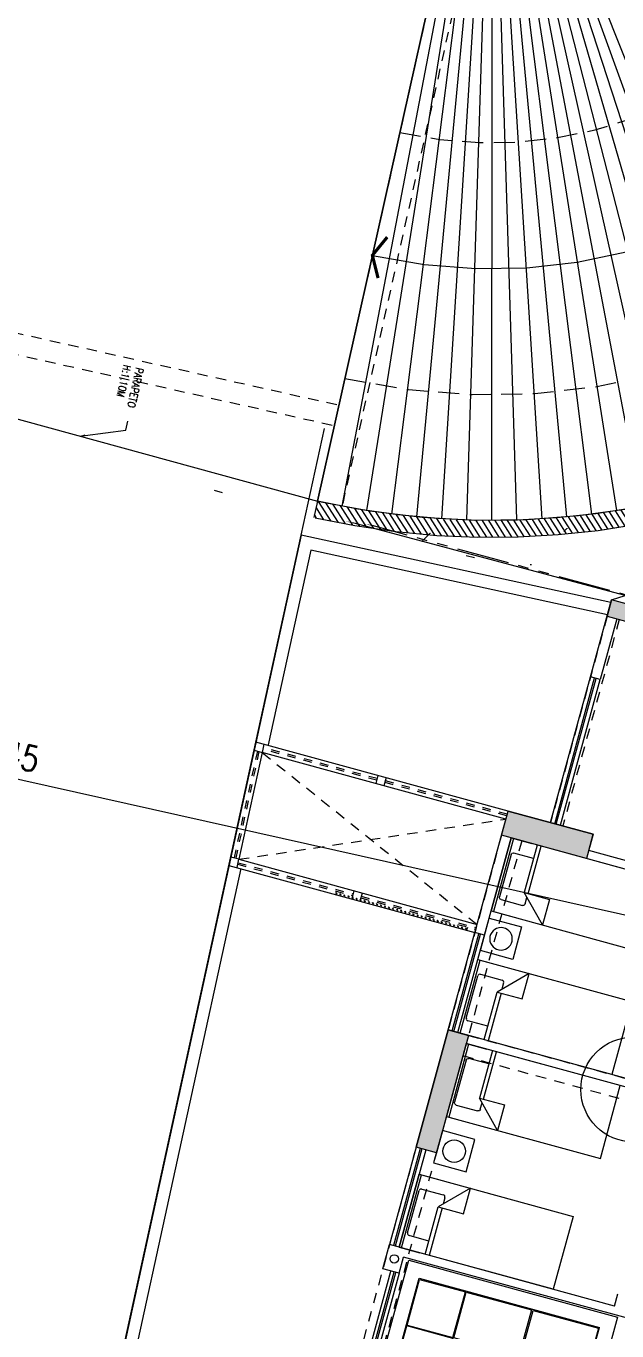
# Model space of a CAD drawing. Header units: millimetres. Extents: x 2471 to 2909, y 1327 to 1568.
# Drawn here: x 2589.6 to 2596.63, y 1390.54 to 1406.07 of the extents above; entities that cross this region are included whole.
import ezdxf
from ezdxf import colors
from ezdxf.entities.mleader import LeaderData, LeaderLine
from ezdxf.math import Vec2, Vec3
from ezdxf.xclip import XClip

# ---------------------------------------------------------------- set-up
doc = ezdxf.new("R2010")
doc.units = ezdxf.units.MM
doc.header["$XCLIPFRAME"] = 2
doc.set_wipeout_variables(frame=1)
for name, pattern in [('ACAD_ISO07W100', [3, 0, -3]), ('HIDDEN', [0.375, 0.25, -0.125]), ('HIDDEN2', [0.1875, 0.125, -0.0625]), ('PHANTOM', [2.5, 1.25, -0.25, 0.25, -0.25, 0.25, -0.25]), ('XREF_PAISAJISMO_200612$0$HIDDEN2', [0.1875, 0.125, -0.0625])]:
    doc.linetypes.add(name, pattern=pattern)
doc.layers.get('0').update_dxf_attribs({"color": 251, "lineweight": 9})
doc.layers.get('DEFPOINTS').update_dxf_attribs({"color": 251, "lineweight": 9})
for name, color, linetype, lineweight in [('000 SOS 911 TEXTOS ACI', 7, 'Continuous', 9), ('000 SOS 911 TUBERIA ACI', 3, 'Continuous', 9), ('A-COTAS INT', 251, 'Continuous', 13), ('A-EJES', 251, 'PHANTOM', 13), ('A-ESTRUCTURA-HATCH', 251, 'Continuous', 13), ('A-ESTRUCTURA-MUROS', 251, 'Continuous', 13), ('A-ESTRUCTURA-VIGAS', 251, 'HIDDEN2', 13), ('A-HATCH', 251, 'Continuous', 13), ('A-MOBILIARIO', 251, 'Continuous', 13), ('A-MURO BAJO', 251, 'Continuous', 13), ('A-MUROS', 251, 'Continuous', 13), ('A-PLACAS', 251, 'Continuous', 13), ('A-PROYECCIONES', 251, 'HIDDEN', 13), ('A-VIDRIOS', 251, 'Continuous', 13), ('A-VIGAS', 251, 'HIDDEN2', 13), ('A_50_TextoIndicaciones', 251, 'Continuous', 13), ('COTAS-EXTER', 251, 'Continuous', 13), ('HATCH', 251, 'Continuous', 13), ('RED-PLUVIAL', 251, 'Continuous', 13), ('XREF_PAISAJISMO_200612$0$A-MURO BAJO', 251, 'Continuous', 13), ('XREF_PAISAJISMO_200612$0$A-PISO', 251, 'Continuous', 13), ('XREF_PAISAJISMO_200612$0$A-PROYECCIONES', 251, 'XREF_PAISAJISMO_200612$0$HIDDEN2', 13), ('XREF_PAISAJISMO_200612$0$I-MUEBLES', 251, 'Continuous', 13)]:
    doc.layers.add(name, color=color, linetype=linetype, lineweight=lineweight)
doc.styles.add('TXT_COTAS', font='romans.shx', dxfattribs={"width": 0.8})
doc.dimstyles.new('DLP-COTA 200', dxfattribs={"dimtxt": 0.3, "dimasz": 0.2, "dimexe": 0.36, "dimexo": 0.12, "dimgap": 0.12, "dimtad": 1, "dimzin": 0, "dimdsep": 46, "dimtxsty": 'TXT_COTAS', "dimblk": 'ARCHTICK', "dimcen": 0.18, "dimdle": 0.2, "dimclrd": 256, "dimclre": 256, "dimclrt": 2, "dimadec": 0, "dimazin": 0, "dimtfac": 1, "dimtix": 1, "dimtofl": 0, "dimtmove": 2, "dimatfit": 3, "dimfxl": 0.36, "dimtolj": 1, "dimtzin": 0, "dimlwd": 9, "dimlwe": 9, "dimarcsym": 0})

# ---------------------------------------------------------------- blocks, each defined once
blk = doc.blocks.new('_ArchTick')
at = {"color": 0, "linetype": 'ByBlock', "const_width": 0.15}
blk.add_lwpolyline([(-0.5, -0.5), (0.5, 0.5)], dxfattribs=at)
blk = doc.blocks.new('*D879')
at = {"layer": 'COTAS-EXTER', "lineweight": 9, "transparency": 16777216}
for p, q in [((5.484, 21.712), (5.254, 20.685)), ((5.138, 21.08), (21.581, 17.399)), ((21.537, 18.119), (21.307, 17.091))]:
    blk.add_line(p, q, dxfattribs=at)
at = {"layer": 'DEFPOINTS', "color": 0, "transparency": 16777216}
for p in [(5.511, 21.83, 0), (21.563, 18.236, 0), (21.386, 17.443)]:
    blk.add_point(p, dxfattribs=at)
at = {"layer": 'COTAS-EXTER', "lineweight": 9, "transparency": 16777216, "xscale": 0.2, "yscale": 0.2, "zscale": 0.2}
for p, rotation in [((5.333, 21.036), 167.3825817758398), ((21.386, 17.443), 347.3825817758399)]:
    blk.add_blockref('_ArchTick', p, dxfattribs=dict(at, rotation=rotation))
at = {"layer": 'COTAS-EXTER', "color": 2, "transparency": 16777216, "insert": (13.418, 19.503), "char_height": 0.3, "attachment_point": 5, "rotation": 347.3826, "style": 'TXT_COTAS'}
blk.add_mtext('\\A1;16.45', dxfattribs=at)
blk = doc.blocks.new('d')
for p, q in [((1.305, -3.248), (3.541, -8.815, 0)), ((0.781, -3.412), (2.119, -9.261, 0)), ((0.887, -3.386), (2.409, -9.19, 0)), ((0.993, -3.357), (2.696, -9.109, 0)), ((1.098, -3.324), (2.981, -9.02, 0)), ((1.202, -3.288), (3.263, -8.922, 0)), ((-0.746, -3.42), (-2.026, -9.281, 0)), ((-0.639, -3.442), (-1.733, -9.341, 0)), ((-0.53, -3.46), (-1.439, -9.39, 0)), ((-0.421, -3.475), (-1.144, -9.431, 0)), ((-0.312, -3.487), (-0.847, -9.462, 0)), ((-0.202, -3.495), (-0.549, -9.484, 0)), ((-0.092, -3.499), (-0.251, -9.497, 0)), ((0.018, -3.5), (0.047, -9.5, 0)), ((0.127, -3.498), (0.346, -9.494, 0)), ((0.237, -3.492), (0.644, -9.478, 0)), ((0.347, -3.483), (0.941, -9.453, 0)), ((0.456, -3.471), (1.238, -9.419, 0)), ((0.565, -3.455), (1.533, -9.375, 0)), ((0.673, -3.435), (1.827, -9.323, 0))]:
    blk.add_line(p, q)
blk = doc.blocks.new('EST P2')
at = {"layer": 'A-ESTRUCTURA-HATCH'}
h = blk.add_hatch(dxfattribs=at)
h.set_pattern_fill('ANSI31', color=256, scale=0.02)
h.set_pattern_definition([(45, (-226392.07709, -8188163.05961), (-0.04490128060535, 0.04490128060535), [])])
h.paths.add_polyline_path([(-3.61, 5.05), (-3.61, 4.85), (-44.785, 4.85), (-44.785, -0.15), (-46.99, -0.15), (-46.99, -11.15), (-3.61, -11.15), (-3.61, -11.4), (-47.24, -11.4), (-47.24, 0.15), (-45.035, 0.15), (-45.035, 5.05)])
h.paths.add_polyline_path([(5.876, 4.85), (5.876, 5.05), (35.53, 5.05), (35.53, 4.85)])
h.paths.add_polyline_path([(35.58, -11.15), (71.88, -11.15), (71.88, -11.4), (35.58, -11.4)])
h.paths.add_polyline_path([(-3.56, -11.15), (35.53, -11.15), (35.53, -11.4), (-3.56, -11.4)])
edge = h.paths.add_edge_path()
edge.add_arc((63.301, -0.15), 9.7, 360, 540)
edge.add_line((53.601, -0.15), (53.801, -0.15))
edge.add_arc((63.301, -0.15), 9.5, 0, 180, ccw=False)
edge.add_line((72.801, -0.15), (73.001, -0.15))
h.paths.add_polyline_path([(47.915, 5.05), (35.58, 5.05), (35.58, 4.85), (47.915, 4.85)])
edge = h.paths.add_edge_path()
edge.add_arc((63.301, -0.15), 3.3, 0.0011, 49.9945)
edge.add_line((65.422, 2.378), (65.422, -0.15))
edge.add_line((65.422, -0.15), (65.272, -0.15))
edge.add_line((65.272, -0.15), (65.272, 2.496))
edge.add_arc((63.301, -0.15), 3.3, 53.3155, 179.9999)
edge.add_line((60.001, -0.15), (59.801, -0.15))
edge.add_arc((63.301, -0.15), 3.5, 0.001, 179.9999, ccw=False)
edge.add_line((66.801, -0.15), (66.601, -0.15))
edge.add_line((66.601, -0.15), (66.601, -0.15))
h.paths.add_polyline_path([(51.865, 4.85), (53.376, 4.85), (53.376, 5.05), (51.865, 5.05)])
at = {"layer": 'A-ESTRUCTURA-MUROS'}
blk.add_lwpolyline([(73.001, -0.15, 1), (53.601, -0.15), (53.801, -0.15, -1), (72.801, -0.15)], format="xyb", close=True, dxfattribs=at)
at = {"layer": 'A-ESTRUCTURA-VIGAS'}
for points in [[(66.788, 0.15), (72.796, 0.15)], [(66.801, -0.15), (72.801, -0.15)], [(71.63, -6.15), (71.63, -0.15)], [(71.88, -6.15), (71.88, -0.15)], [(71.88, -6.4), (72.709, -6.4), (73.001, -0.15)]]:
    blk.add_lwpolyline(points, dxfattribs=at)
blk = doc.blocks.new('ESTR_PISO-1_PISO')
at = {"layer": 'HATCH'}
h = blk.add_hatch(color=256, dxfattribs=at)
h.dxf.hatch_style = 1
h.paths.add_polyline_path([(-26.45, 2.95), (-29.9, 2.95), (-29.9, 1.5), (-29.65, 1.5), (-29.65, 2.7), (-26.45, 2.7)])
h.paths.add_polyline_path([(-22.65, -2.53), (-18.75, -2.53), (-18.75, 2.87), (-22.45, 2.87), (-22.45, -0.53), (-22.65, -0.53), (-22.65, 3.12), (-18.5, 3.12), (-18.5, -2.78), (-22.65, -2.78)])
h.paths.add_polyline_path([(-29.9, -2.45), (-26.45, -2.45), (-26.45, -2.2), (-29.9, -2.2)])
h.paths.add_polyline_path([(-30.3, -6.8), (-22.4, -6.8), (-22.4, -7.1), (-30.3, -7.1)])
h.paths.add_polyline_path([(-20.85, -4.75), (-21.55, -4.75), (-21.55, -5), (-20.85, -5)])
h.paths.add_polyline_path([(-22.45, 4.92), (-22.45, 6.87), (-18.75, 6.87), (-18.75, 4.92), (-18.55, 4.92), (-18.55, 6.87), (-18.05, 6.87), (-18.05, 7.12), (-22.45, 7.12), (-22.45, 13.72), (-22.65, 13.72), (-22.65, 4.92)])
h.paths.add_polyline_path([(-26.45, 8.52), (-29.65, 8.52), (-29.65, 9.7), (-29.9, 9.7), (-29.9, 8.27), (-26.45, 8.27)])
h.paths.add_polyline_path([(-19.15, 8.92), (-15.75, 8.92), (-15.75, 9.17), (-19.15, 9.17)])
h.paths.add_polyline_path([(-20.65, 18.07), (-16.65, 18.07), (-16.65, 18.32), (-20.65, 18.32)])
h.paths.add_polyline_path([(-19.15, 13.72), (-15.75, 13.72), (-15.75, 13.47), (-19.15, 13.47)])
h.paths.add_polyline_path([(-29.8, 18.32), (-25.8, 18.32), (-25.8, 18.07), (-29.55, 18.07), (-29.55, 17.67), (-29.8, 17.67)])
h.paths.add_polyline_path([(-26.45, 13.37), (-29.9, 13.37), (-29.9, 14.22), (-29.55, 14.22), (-29.55, 13.62), (-26.45, 13.62)])
h.paths.add_polyline_path([(-23.125, 31.12), (-28.725, 31.12), (-28.725, 30.92), (-23.375, 30.92), (-23.375, 24.62), (-23.125, 24.62)])
h.paths.add_polyline_path([(-17.2, 25.67), (-17.2, 24.22), (-17.45, 24.22), (-17.45, 25.67)])
h.paths.add_polyline_path([(-29, 25.67), (-29, 24.22), (-29.25, 24.22), (-29.25, 25.67)])
h.paths.add_polyline_path([(-29.25, 28.37), (-28.2, 28.37), (-28.2, 28.07), (-29.25, 28.07)])
h.paths.add_polyline_path([(-17.2, 30.92), (-17.2, 31.12), (-23.075, 31.12), (-23.075, 30.92)])
at = {"layer": 'A-PLACAS', "elevation": 0}
for points in [[(-23.125, 31.12), (-28.725, 31.12), (-28.725, 30.92), (-23.375, 30.92), (-23.375, 24.62), (-23.125, 24.62)], [(-29.25, 28.37), (-28.2, 28.37), (-28.2, 28.07), (-29.25, 28.07)], [(-29, 25.67), (-29, 24.22), (-29.25, 24.22), (-29.25, 25.67)]]:
    blk.add_lwpolyline(points, close=True, dxfattribs=at)
at = {"layer": 'A-VIGAS'}
for p, q in [((-28.725, 30.92, 0), (-28.725, 28.37, 0)), ((-28.575, 30.92, 0), (-28.575, 28.37, 0)), ((-29.25, 28.07), (-29.25, 25.67)), ((-29, 28.07), (-29, 25.67)), ((-29, 25.67, 0), (-23.375, 25.67, 0)), ((-29, 25.42, 0), (-23.375, 25.42, 0)), ((-29.25, 24.22, 0), (-29.25, 18.32, 0)), ((-29, 24.22, 0), (-29, 18.32, 0))]:
    blk.add_line(p, q, dxfattribs=at)
blk = doc.blocks.new('A$C2A08204E')
for p, q in [((0, 0), (0, 1.76)), ((0, 1.76), (2.575, 1.76)), ((2.575, 1.76), (2.575, 1.01)), ((0.175, 0.175), (0.175, 1.585)), ((0.175, 1.585), (2.4, 1.585)), ((0.185, 1.575), (0.75, 1.575)), ((0.185, 1.01), (0.185, 1.575)), ((0.75, 1.01), (0.75, 1.575)), ((0.76, 1.575), (1.565, 1.575)), ((0.76, 1.01), (0.76, 1.575)), ((1.565, 1.575), (1.565, 1.01)), ((1.585, 1.575), (2.39, 1.575)), ((1.585, 1.01), (1.585, 1.575)), ((2.39, 1.575), (2.39, 1.01)), ((2.4, 1.01), (2.4, 1.585)), ((0.185, 1.01), (0.75, 1.01)), ((0.185, 0.185), (0.185, 1)), ((0.75, 1), (0.185, 1)), ((0.75, 1), (0.75, 0)), ((2.575, 1.01), (0.76, 1.01)), ((0.75, 0.175), (0.175, 0.175)), ((0.75, 0.185), (0.185, 0.185)), ((0.75, 0), (0, 0))]:
    blk.add_line(p, q)
blk = doc.blocks.new('1 PLAZA')
for p, q in [((-0.45, 0), (0.45, 0)), ((-0.45, 0), (-0.45, -0.255)), ((0.45, 0), (0.45, -0.255)), ((-0.286, -0.322), (-0.286, -0.078)), ((-0.259, -0.051), (0.262, -0.051)), ((0.289, -0.078), (0.289, -0.342)), ((-0.45, -0.322), (0.136, -0.322)), ((0.136, -0.371), (-0.45, -0.371)), ((0.45, -0.632), (0.136, -0.322)), ((0.136, -0.322), (0.136, -0.632)), ((0.262, -0.368), (0.183, -0.368)), ((0.136, -0.632), (0.45, -0.632))]:
    blk.add_line(p, q)
blk.add_lwpolyline([(-0.45, -1.9), (-0.45, -0.029), (0.45, -0.029), (0.45, -1.9)], close=True)
for centre, start, end in [((-0.259, -0.078), 90, 180), ((0.262, -0.078), 0, 90), ((0.262, -0.342), 270, 0)]:
    blk.add_arc(centre, 0.0267, start, end)
blk = doc.blocks.new('VELADOR')
blk.add_lwpolyline([(0, 0.4), (0, 0), (0.4, 0), (0.4, 0.4)], close=True)
blk.add_circle((0.2, 0.2), 0.134)
blk = doc.blocks.new('TORRE-B_PLAN-GEN')
at = {"layer": 'A-MURO BAJO'}
for p, q in [((-28.725, 44.02, 0), (-28.725, 45.82)), ((-28.605, 44.02, 0), (-28.605, 45.82)), ((-29.25, 41.32), (-29.25, 42.52)), ((-29.13, 41.32), (-29.13, 42.52)), ((-29.25, 39.87), (-29.25, 38.67)), ((-29.13, 39.87), (-29.13, 38.67))]:
    blk.add_line(p, q, dxfattribs=at)
at = {"layer": 'A-MURO BAJO', "color": 4}
for p, q in [((-29.15, 35.87, 0), (-29.15, 38.37, 0)), ((-29.05, 38.37, 0), (-29.05, 35.87, 0))]:
    blk.add_line(p, q, dxfattribs=at)
at = {"layer": 'A-MUROS'}
for p, q in [((-23.25, 46.77, 0), (-28.725, 46.77, 0)), ((-28.725, 45.82), (-28.725, 46.77, 0)), ((-28.605, 46.57), (-28.605, 45.82, 0)), ((-28.605, 45.82, 0), (-28.725, 45.82)), ((-29.25, 42.52), (-29.25, 44.02, 0)), ((-28.2, 44.02, 0), (-29.25, 44.02, 0)), ((-28.2, 43.82, 0), (-28.2, 44.02, 0)), ((-25.775, 43.82, 0), (-28.2, 43.82, 0)), ((-26.025, 43.72, 0), (-29.13, 43.72, 0)), ((-29.13, 42.52), (-29.13, 43.72, 0)), ((-29.13, 42.52), (-29.25, 42.52)), ((-25.775, 41.32), (-29.25, 41.32)), ((-29.25, 41.32), (-29.25, 39.87)), ((-25.775, 41.22), (-29, 41.22)), ((-29, 41.22), (-29, 39.87)), ((-29, 39.87), (-29.25, 39.87)), ((-26.475, 38.67), (-26.475, 38.82)), ((-26.475, 38.67), (-29.25, 38.67)), ((-29.25, 38.37), (-29.25, 38.67)), ((-25.775, 38.57), (-29.05, 38.57)), ((-29.05, 38.37), (-29.05, 38.57)), ((-29.05, 38.37), (-29.25, 38.37))]:
    blk.add_line(p, q, dxfattribs=at)
at = {"layer": 'A-VIDRIOS'}
for p, q in [((-28.675, 44.02, 0), (-28.675, 45.82)), ((-28.655, 44.02, 0), (-28.655, 45.82)), ((-29.2, 41.32), (-29.2, 42.52)), ((-29.18, 41.32), (-29.18, 42.52)), ((-29.2, 39.87), (-29.2, 38.67)), ((-29.18, 39.87), (-29.18, 38.67)), ((-29.11, 35.87, 0), (-29.11, 38.37, 0)), ((-29.09, 35.87, 0), (-29.09, 38.37, 0))]:
    blk.add_line(p, q, dxfattribs=at)
at = {"layer": 'RED-PLUVIAL'}
blk.add_circle((-29.15, 38.52, 0), 0.05, dxfattribs=at)
blk.add_blockref('ESTR_PISO-1_PISO', (0, 15.65, 0))
at = {"layer": 'A-MOBILIARIO', "extrusion": (3.60286e-08, -4.49068e-08, -1), "zscale": -1, "rotation": 270}
for name, p in [('1 PLAZA', (29.13, 43.27, 0)), ('VELADOR', (28.73, 42.731, 0)), ('1 PLAZA', (29, 40.77, 0))]:
    blk.add_blockref(name, p, dxfattribs=at)
at = {"layer": 'A-MOBILIARIO', "extrusion": (-3.60286e-08, -4.49068e-08, 1), "rotation": 90}
for name, p in [('1 PLAZA', (-29.13, 41.77, 0)), ('VELADOR', (-28.6, 39.745, 0)), ('1 PLAZA', (-29.13, 39.12, 0))]:
    blk.add_blockref(name, p, dxfattribs=at)
at = {"layer": 'A-MOBILIARIO'}
blk.add_blockref('A$C2A08204E', (-28.98, 36.79, 0), dxfattribs=at)
blk = doc.blocks.new('*D815')
at = {"lineweight": 9, "transparency": 16777216}
for p, q in [((2584.894, 1391.599), (2583.068, 1383.237)), ((2590.756, 1390.319), (2588.93, 1381.957)), ((2582.95, 1383.631), (2589.203, 1382.266))]:
    blk.add_line(p, q, dxfattribs=at)
at = {"layer": 'DEFPOINTS', "color": 0, "transparency": 16777216}
for p in [(2584.919, 1391.716, 0), (2590.781, 1390.436, 0), (2589.007, 1382.309)]:
    blk.add_point(p, dxfattribs=at)
at = {"lineweight": 9, "transparency": 16777216, "xscale": 0.2, "yscale": 0.2, "zscale": 0.2}
for p, rotation in [((2583.145, 1383.589), 167.6863104505001), ((2589.007, 1382.309), 347.6863104505001)]:
    blk.add_blockref('_ArchTick', p, dxfattribs=dict(at, rotation=rotation))
at = {"color": 8, "transparency": 16777216, "insert": (2586.134, 1383.213), "char_height": 0.3, "attachment_point": 5, "rotation": 347.6863, "style": 'TXT_COTAS'}
blk.add_mtext('\\A1;6.00', dxfattribs=at)
blk = doc.blocks.new('A$Cda3111fd')
at = {"layer": 'XREF_PAISAJISMO_200612$0$A-MURO BAJO', "elevation": 0}
for points in [[(6.411, 43.396), (2.669, 26.257), (2.513, 24.134), (0.702, 15.837)], [(5.873, 40.932), (6.411, 43.396)], [(10.098, 42.591), (6.411, 43.396)], [(10.056, 42.446), (6.525, 43.217), (6.019, 40.9)], [(4.132, 32.958), (5.873, 40.932)], [(8.874, 40.111), (5.873, 40.932)], [(8.847, 40.015), (5.948, 40.807), (5.67, 39.536), (8.504, 38.761)], [(5.552, 39.464), (8.478, 38.664)], [(4.277, 32.919), (5.697, 39.425)]]:
    blk.add_lwpolyline(points, dxfattribs=at)
at = {"layer": 'XREF_PAISAJISMO_200612$0$A-PISO', "elevation": 0}
blk.add_lwpolyline([(6.413, 43.395), (6.69, 44.665)], dxfattribs=at)
at = {"layer": 'XREF_PAISAJISMO_200612$0$A-PROYECCIONES', "linetype": 'XREF_PAISAJISMO_200612$0$HIDDEN2', "ltscale": 0.3}
for p, q in [((5.969, 40.905, 0), (5.948, 40.807, 0)), ((5.851, 40.834, 0), (5.948, 40.807, 0)), ((7.325, 40.535, 0), (7.299, 40.438, 0)), ((7.421, 40.508, 0), (7.395, 40.412, 0)), ((5.67, 39.536, 0), (5.574, 39.562, 0)), ((5.649, 39.438, 0), (5.67, 39.536, 0)), ((7.039, 39.161, 0), (7.013, 39.065, 0)), ((7.136, 39.135, 0), (7.109, 39.038, 0))]:
    blk.add_line(p, q, dxfattribs=at)
at = {"layer": 'XREF_PAISAJISMO_200612$0$A-PROYECCIONES', "linetype": 'XREF_PAISAJISMO_200612$0$HIDDEN2'}
for p, q in [((5.948, 40.807, 0), (8.504, 38.761, 0)), ((5.67, 39.536, 0), (8.847, 40.015, 0))]:
    blk.add_line(p, q, dxfattribs=at)
at = {"layer": 'XREF_PAISAJISMO_200612$0$A-PROYECCIONES', "linetype": 'XREF_PAISAJISMO_200612$0$HIDDEN2', "ltscale": 0.3, "elevation": 0}
for points in [[(7.314, 40.496), (5.961, 40.866)], [(5.89, 40.823), (5.612, 39.551)], [(5.909, 40.818), (5.632, 39.546)], [(7.309, 40.477), (5.956, 40.847)], [(8.858, 40.053), (7.406, 40.45)], [(8.863, 40.072), (7.411, 40.47)], [(5.657, 39.477), (7.023, 39.103)], [(5.662, 39.496), (7.029, 39.123)], [(7.12, 39.077), (8.489, 38.703)], [(7.125, 39.096), (8.494, 38.722)]]:
    blk.add_lwpolyline(points, dxfattribs=at)
at = {"layer": 'XREF_PAISAJISMO_200612$0$I-MUEBLES', "elevation": 0}
for points in [[(6.825, 39.139), (6.828, 39.141), (6.837, 39.124), (6.834, 39.123)], [(6.873, 39.126), (6.876, 39.128), (6.885, 39.111), (6.883, 39.11)], [(6.921, 39.113), (6.924, 39.115), (6.933, 39.098), (6.931, 39.097)], [(6.97, 39.1), (6.972, 39.101), (6.982, 39.085), (6.979, 39.083)], [(7.018, 39.087), (7.021, 39.088), (7.03, 39.072), (7.027, 39.07)], [(7.066, 39.074), (7.069, 39.075), (7.078, 39.059), (7.076, 39.057)], [(7.114, 39.06), (7.117, 39.062), (7.126, 39.045), (7.124, 39.044)], [(7.163, 39.047), (7.165, 39.049), (7.175, 39.032), (7.172, 39.031)], [(7.211, 39.034), (7.213, 39.035), (7.223, 39.019), (7.22, 39.017)], [(7.259, 39.021), (7.262, 39.022), (7.271, 39.006), (7.268, 39.004)], [(7.307, 39.008), (7.31, 39.009), (7.319, 38.993), (7.317, 38.991)], [(7.356, 38.994), (7.358, 38.996), (7.368, 38.979), (7.365, 38.978)], [(7.404, 38.981), (7.406, 38.983), (7.416, 38.966), (7.413, 38.965)], [(7.452, 38.968), (7.455, 38.969), (7.464, 38.953), (7.461, 38.952)], [(7.5, 38.955), (7.503, 38.956), (7.512, 38.94), (7.51, 38.938)], [(7.548, 38.942), (7.551, 38.943), (7.56, 38.927), (7.558, 38.925)], [(7.597, 38.928), (7.599, 38.93), (7.609, 38.913), (7.606, 38.912)], [(7.645, 38.915), (7.647, 38.917), (7.657, 38.9), (7.654, 38.899)], [(7.693, 38.902), (7.696, 38.904), (7.705, 38.887), (7.703, 38.886)], [(7.741, 38.889), (7.744, 38.89), (7.753, 38.874), (7.751, 38.872)], [(7.79, 38.876), (7.792, 38.877), (7.802, 38.861), (7.799, 38.859)], [(7.838, 38.862), (7.84, 38.864), (7.85, 38.847), (7.847, 38.846)], [(7.886, 38.849), (7.889, 38.851), (7.898, 38.834), (7.895, 38.833)], [(7.934, 38.836), (7.937, 38.838), (7.946, 38.821), (7.944, 38.82)], [(7.982, 38.823), (7.985, 38.824), (7.995, 38.808), (7.992, 38.806)], [(8.031, 38.81), (8.033, 38.811), (8.043, 38.795), (8.04, 38.793)], [(8.079, 38.797), (8.082, 38.798), (8.091, 38.782), (8.088, 38.78)], [(8.127, 38.783), (8.13, 38.785), (8.139, 38.768), (8.137, 38.767)], [(8.175, 38.77), (8.178, 38.772), (8.187, 38.755), (8.185, 38.754)], [(8.224, 38.757), (8.226, 38.758), (8.236, 38.742), (8.233, 38.74)], [(8.272, 38.744), (8.274, 38.745), (8.284, 38.729), (8.281, 38.727)], [(8.32, 38.731), (8.323, 38.732), (8.332, 38.716), (8.33, 38.714)], [(8.368, 38.717), (8.371, 38.719), (8.38, 38.702), (8.378, 38.701)], [(8.389, 38.726), (8.379, 38.691), (8.382, 38.691), (8.391, 38.725)]]:
    blk.add_lwpolyline(points, close=True, dxfattribs=at)
blk = doc.blocks.new('A$C64a6e5d1')
at = {"layer": 'A-EJES', "ltscale": 0.5}
for p, q in [((23.099, 22.236, 0), (1.557, 27.058, 0)), ((33.928, 17.797, 0), (2.188, 26.475, 0))]:
    blk.add_line(p, q, dxfattribs=at)
at = {"layer": 'A-EJES', "linetype": 'Continuous'}
blk.add_circle((20.947, 15.484, 0), 0.625, dxfattribs=at)
at = {"layer": 'COTAS-EXTER'}
dim = blk.add_aligned_dim(p1=(5.511, 21.83, 0), p2=(21.563, 18.236, 0), distance=-0.813, dimstyle='DLP-COTA 200', dxfattribs=at)
dim.commit()
dim.dimension.update_dxf_attribs({"geometry": '*D879', "text_midpoint": (13.418, 19.503, 0)})
blk = doc.blocks.new('TEXTOSSS')
at = {"layer": 'A_50_TextoIndicaciones'}
ml = blk.add_multileader_mtext('Standard', dxfattribs=at)
ml.set_content('\\pxsm1,ql,t16;PARAPETO\\PH:1.10M', color=256, style='TXT_COTAS')
ml.set_leader_properties(color=7)
ml.build(insert=Vec2(0, 0))
ml.multileader.update_dxf_attribs({"dogleg_length": 0.11, "arrow_head_size": 0.07})
ctx = ml.context
ctx.base_point, ctx.char_height, ctx.arrow_head_size, ctx.landing_gap_size, ctx.plane_origin = Vec3(-3.979, -40.908), 0.09, 0.07, 0.05, Vec3(-4.36, -41.257)
ctx.text_align_type = 2
notes = []
notes.append((ctx, [(1, (1, 1, 0), (-3.258, -40.908), (-1, 0), 0.11, [(0, [(-3.066, -41.434)], 0, [])])]))
ctx.mtext.insert, ctx.mtext.width, ctx.mtext.defined_height, ctx.mtext.alignment, ctx.mtext.flow_direction = Vec3(-3.418, -40.863), 0.59794, 0.267, 3, 5
for ctx, leaders in notes:
    for number, flags, end, landing, length, lines in leaders:
        leader = LeaderData()
        leader.index, (leader.has_last_leader_line, leader.has_dogleg_vector, leader.attachment_direction) = number, flags
        leader.last_leader_point, leader.dogleg_vector, leader.dogleg_length = Vec3(end), Vec3(landing), length
        for number, points, colour, breaks in lines:
            line = LeaderLine()
            line.index, line.vertices, line.color, line.breaks = number, Vec3.list(points), colors.encode_raw_color(colour), breaks
            leader.lines.append(line)
        ctx.leaders.append(leader)
blk = doc.blocks.new('A$C47ad906b')
at = {"color": 240, "true_color": 0xed1f24}
blk.add_wipeout([(-17.953, 13.782), (-20.158, 13.782), (-20.158, 2.232), (98.962, 2.231), (98.962, 7.232), (99.791, 7.232), (100.082, 13.482), (99.94, 15.138), (99.301, 17.296), (98.434, 18.891), (96.586, 20.938), (95.152, 21.928), (93.566, 22.644), (92.372, 22.975), (90.382, 23.182), (88.359, 22.968), (87.111, 22.613), (85.586, 21.913), (83.907, 20.704), (82.686, 19.386), (82.194, 18.682), (75.147, 18.682), (75.147, 19.132), (74.547, 19.132), (74.547, 18.682), (70.672, 18.682), (70.672, 19.132), (70.072, 19.132), (70.072, 18.682), (59.808, 18.682), (59.808, 19.531), (55.858, 19.531), (55.858, 18.682), (37.392, 18.682), (9.602, 18.682), (9.602, 19.131), (9.002, 19.131), (9.002, 18.682), (7.657, 18.682), (7.657, 19.532), (3.707, 19.532), (3.707, 18.682), (-19.193, 18.682), (-19.193, 18.482), (-17.953, 18.482)], dxfattribs=at)
at = {"const_width": 0.0375}
blk.add_lwpolyline([(97.139, 13.607), (96.889, 13.482), (96.639, 13.607)], dxfattribs=at)
blk.add_arc((90.392, 13.482), 6.5, 0.0007, 170.1782)
at = {"layer": 'A-MURO BAJO', "color": 4}
blk.add_line((99.887, 13.482), (93.887, 13.482), dxfattribs=at)
at = {"layer": 'A-MURO BAJO'}
for p, q in [((99.606, 7.482), (99.886, 13.482)), ((99.795, 7.232), (100.087, 13.482))]:
    blk.add_line(p, q, dxfattribs=at)
at = {"layer": 'A-MUROS'}
blk.add_line((99.887, 13.482), (100.087, 13.482), dxfattribs=at)
for radius, start in [(9.7, 0.001), (9.5, 0.0004)]:
    blk.add_arc((90.387, 13.482), radius, start, 180.001, dxfattribs=at)
at = {"layer": 'A-PROYECCIONES'}
for radius, end in [(8, 170.1767), (5, 170.1806)]:
    blk.add_arc((90.392, 13.482), radius, 0.0007, end, dxfattribs=at)
blk.add_blockref('EST P2', (27.086, 13.632))
at = {"layer": 'A-COTAS INT'}
blk.add_blockref('TEXTOSSS', (102.818, 51.982), dxfattribs=at)
at = {"layer": 'A-HATCH', "rotation": 102.3141185683093}
blk.add_blockref('d', (90.387, 13.482), dxfattribs=at)

msp = doc.modelspace()

# ---------------------------------------------------------------- hatches: boundary and pattern name
at = {"layer": '000 SOS 911 TEXTOS ACI'}
h = msp.add_hatch(dxfattribs=at)
h.set_pattern_fill('ANSI36', color=256, scale=0.35)
h.paths.add_polyline_path([(2614.831, 1473.845), (2598.778, 1477.438), (2582.159, 1403.179), (2598.063, 1398.934)])

# ---------------------------------------------------------------- linework, layer by layer
at = {"layer": '000 SOS 911 TUBERIA ACI', "color": 2, "elevation": 0}
msp.add_lwpolyline([(2598.778, 1477.438), (2614.831, 1473.845), (2598.063, 1398.934), (2582.159, 1403.179), (2598.778, 1477.438)], dxfattribs=at)

# ---------------------------------------------------------------- block references
at = {"color": 1}
msp.add_blockref('A$C64a6e5d1', (2575.879, 1377.927), dxfattribs=at)

# ---------------------------------------------------------------- next in the draw order: block references
at = {"linetype": 'ACAD_ISO07W100'}
ref = msp.add_blockref('A$C47ad906b', (2601.728, 1500.835, 0), dxfattribs=dict(at, rotation=257.382711444673))
XClip(ref).set_block_clipping_path([(-32.7771099955, 2.2226421868), (98.966152451, 2.2311685525), (98.9658266148, 7.2312249728), (99.7946497677, 7.2312789899), (100.0860832045, 13.4814635285), (100.1766123548, 17.3149815146), (100.3267845167, 20.5304395065), (97.1711962195, 20.6773210117), (93.5338054346, 23.2807166483), (85.4122358067, 23.2798339301), (85.4121779315, 21.8087508774), (84.8685753467, 21.4595517737), (84.2744105561, 21.0140181032), (83.7236675164, 20.5315185136), (83.2217984032, 20.020823719), (82.9119482925, 19.6642585539), (82.6902667088, 19.3857521464), (82.4208442196, 19.0171344008), (81.5253252406, 21.681570397), (-19.0374325849, 21.6816708043), (-22.9522799095, 17.2482101666), (-26.3217196958, 13.732875739), (-31.4099124894, 12.2080788992), (-35.6628028844, 13.1383932107)])

# ---------------------------------------------------------------- next in the draw order: linework, layer by layer
at = {"layer": 'A-PROYECCIONES'}
msp.add_line((2596.566, 1399.24), (2600.392, 1400.436, 0), dxfattribs=at)

# ---------------------------------------------------------------- next in the draw order: block references
at = {"rotation": 344.7077888221265}
msp.add_blockref('TORRE-B_PLAN-GEN', (2611.939, 1346.55, 0), dxfattribs=at)

# ---------------------------------------------------------------- next in the draw order: block references
msp.add_blockref('A$Cda3111fd', (2586.461, 1356.615, 0))

# ---------------------------------------------------------------- next in the draw order: dimensions: what is measured, and where the dimension line sits
dim = msp.add_aligned_dim(p1=(2584.919, 1391.716, 0), p2=(2590.781, 1390.436, 0), distance=-8.319, dimstyle='DLP-COTA 200', override={"dimclrt": 8})
dim.commit()
dim.dimension.update_dxf_attribs({"geometry": '*D815', "text_midpoint": (2586.134, 1383.213, 0)})

doc.saveas('drawing.dxf')
